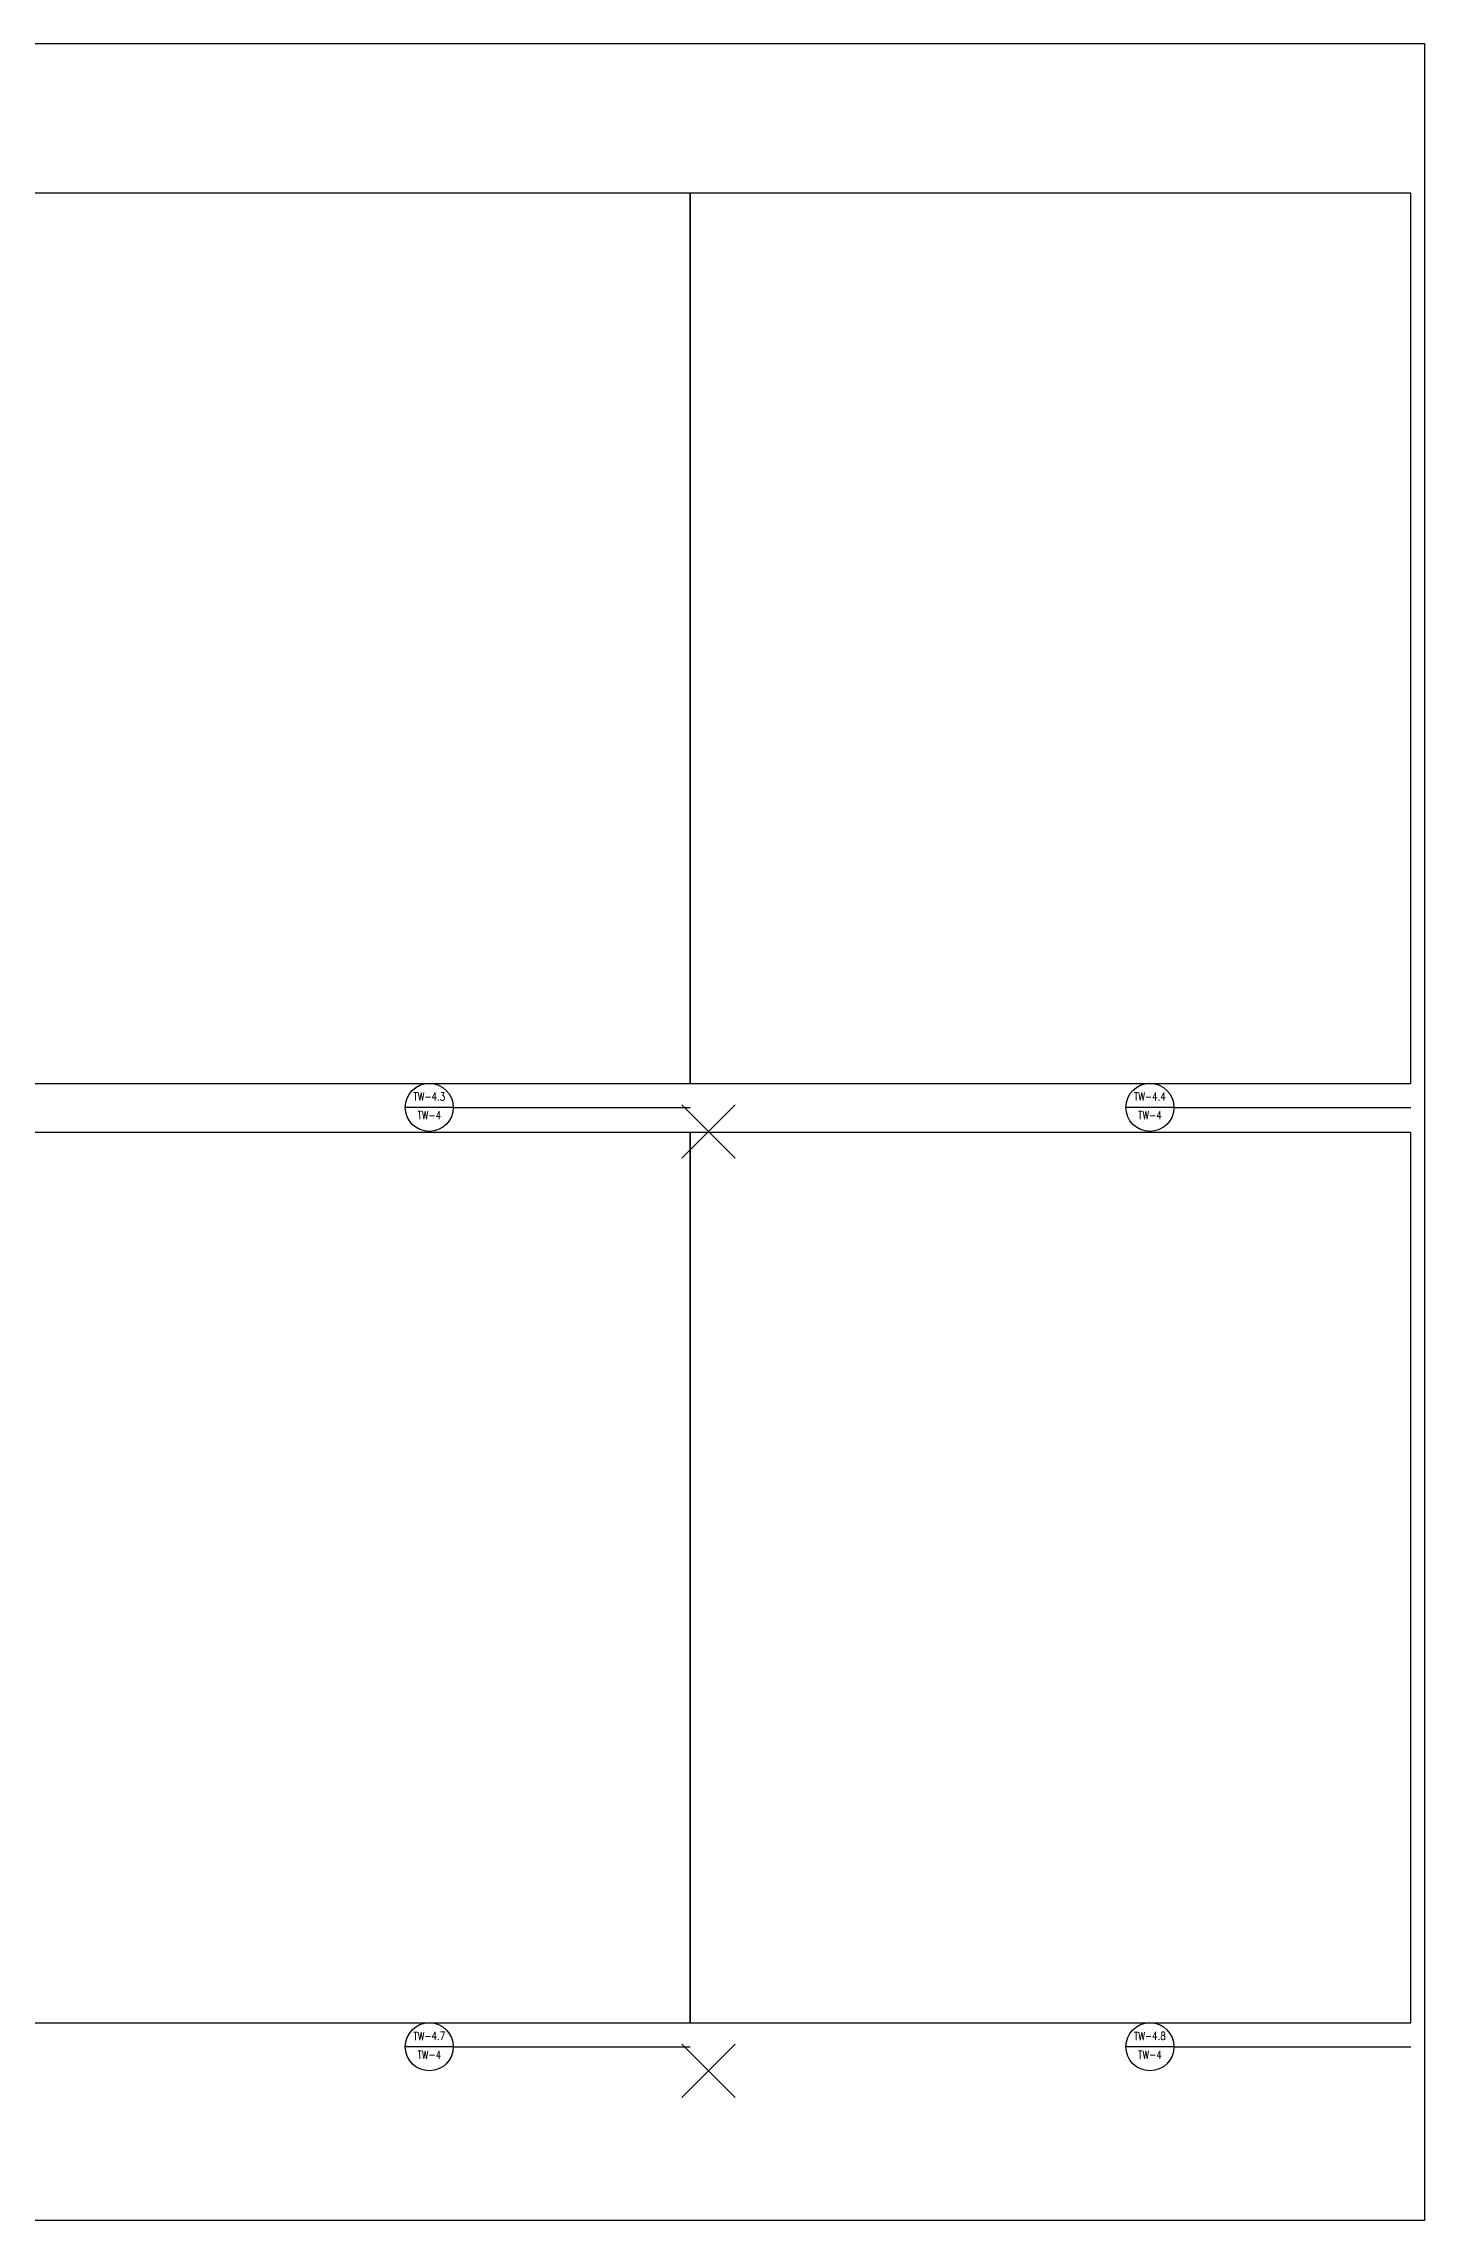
# Model space of a CAD drawing. Header units: millimetres. Extents: x -1 to 744, y -6 to 76.
# Drawn here: x 533.4 to 585.1, y -5.6 to 76 of the extents above; entities that cross this region are included whole.
import ezdxf
from ezdxf.enums import TextEntityAlignment as Align

# ---------------------------------------------------------------- set-up
doc = ezdxf.new("R2010")
doc.units = ezdxf.units.MM
doc.header["$MEASUREMENT"] = 0
doc.header["$PDMODE"] = 3
doc.header["$PDSIZE"] = 1
for name, color, linetype in [('_TW-3', 7, 'Continuous'), ('_TW-4', 7, 'Continuous'), ('TW_REF_MARKER', 7, 'Continuous')]:
    doc.layers.add(name, color=color, linetype=linetype)
doc.layers.add('_TW_Boundary', color=7, linetype='Continuous', plot=False)
doc.layers.add('_TW_Insertion_Point', color=1, linetype='Continuous', lineweight=25, plot=False)
doc.styles.add('ROMANS', font='ROMANS.shx')
doc.styles.add('STD', font='simplex.shx', dxfattribs={"height": 0.1})

# ---------------------------------------------------------------- blocks, each defined once
blk = doc.blocks.new('DTLBUB')
blk.add_line((0.313, 0), (-0.313, 0))
blk.add_circle((0, 0), 0.313)
at = {"style": 'STD', "flags": 12}
for tag, height, p in [('A1', 0.104, (0, 0.14)), ('M-000', 0.0781, (0, -0.103))]:
    blk.add_attdef(tag, text='', height=height, dxfattribs=at).set_placement(p, align=Align.MIDDLE)

msp = doc.modelspace()

# ---------------------------------------------------------------- linework, layer by layer
at = {"layer": '_TW-3'}
for p, q in [((548.716, 36.108), (557.604, 36.108)), ((575.732, 36.108), (584.62, 36.108)), ((548.716, 0.899), (557.604, 0.899)), ((575.732, 0.899), (584.62, 0.899))]:
    msp.add_line(p, q, dxfattribs=at)
at = {"layer": '_TW_Boundary', "color": 251}
for points in [[(476.049, 75.981), (585.126, 75.981), (585.126, -5.609), (476.049, -5.609)], [(530.588, 37.008), (557.604, 37.008), (557.604, 70.371), (530.588, 70.371)], [(557.604, 37.008), (584.62, 37.008), (584.62, 70.371), (557.604, 70.371)], [(530.588, 1.8), (557.604, 1.8), (557.604, 35.162), (530.588, 35.162)], [(557.604, 1.8), (584.62, 1.8), (584.62, 35.162), (557.604, 35.162)]]:
    msp.add_lwpolyline(points, close=True, dxfattribs=at)
at = {"layer": '_TW_Insertion_Point'}
for p in [(558.281, 35.209), (558.281, 0)]:
    msp.add_point(p, dxfattribs=at)

# ---------------------------------------------------------------- block references
at = {"layer": '_TW-4'}
ref = msp.add_blockref('DTLBUB', (547.817, 36.109), dxfattribs=dict(at, xscale=2.878068995225996, yscale=2.878068995225996, zscale=2.878068995225996))
ref.add_attrib('A1', 'TW-4.3', dxfattribs={"layer": 'TW_REF_MARKER', "height": 0.2998, "rotation": 0.05085, "style": 'ROMANS', "width": 0.8, "flags": 12}).set_placement((547.817, 36.513), align=Align.MIDDLE)
ref.add_attrib('M-000', 'TW-4', dxfattribs={"layer": 'TW_REF_MARKER', "height": 0.2999, "rotation": 0.05085, "style": 'ROMANS', "width": 0.8, "flags": 12}).set_placement((547.817, 35.811), align=Align.MIDDLE)
ref = msp.add_blockref('DTLBUB', (574.833, 36.109), dxfattribs=dict(at, xscale=2.878068995225996, yscale=2.878068995225996, zscale=2.878068995225996))
ref.add_attrib('A1', 'TW-4.4', dxfattribs={"layer": 'TW_REF_MARKER', "height": 0.2998, "rotation": 0.05085, "style": 'ROMANS', "width": 0.8, "flags": 12}).set_placement((574.833, 36.513), align=Align.MIDDLE)
ref.add_attrib('M-000', 'TW-4', dxfattribs={"layer": 'TW_REF_MARKER', "height": 0.2999, "rotation": 0.05085, "style": 'ROMANS', "width": 0.8, "flags": 12}).set_placement((574.833, 35.811), align=Align.MIDDLE)
ref = msp.add_blockref('DTLBUB', (547.817, 0.9), dxfattribs=dict(at, xscale=2.878068995225994, yscale=2.878068995225994, zscale=2.878068995225994))
ref.add_attrib('A1', 'TW-4.7', dxfattribs={"layer": 'TW_REF_MARKER', "height": 0.2998, "rotation": 0.05085, "style": 'ROMANS', "width": 0.8, "flags": 12}).set_placement((547.817, 1.304), align=Align.MIDDLE)
ref.add_attrib('M-000', 'TW-4', dxfattribs={"layer": 'TW_REF_MARKER', "height": 0.2999, "rotation": 0.05085, "style": 'ROMANS', "width": 0.8, "flags": 12}).set_placement((547.817, 0.603), align=Align.MIDDLE)
ref = msp.add_blockref('DTLBUB', (574.833, 0.9), dxfattribs=dict(at, xscale=2.878068995225994, yscale=2.878068995225994, zscale=2.878068995225994))
ref.add_attrib('A1', 'TW-4.8', dxfattribs={"layer": 'TW_REF_MARKER', "height": 0.2998, "rotation": 0.05085, "style": 'ROMANS', "width": 0.8, "flags": 12}).set_placement((574.833, 1.304), align=Align.MIDDLE)
ref.add_attrib('M-000', 'TW-4', dxfattribs={"layer": 'TW_REF_MARKER', "height": 0.2999, "rotation": 0.05085, "style": 'ROMANS', "width": 0.8, "flags": 12}).set_placement((574.833, 0.603), align=Align.MIDDLE)

doc.saveas('drawing.dxf')
